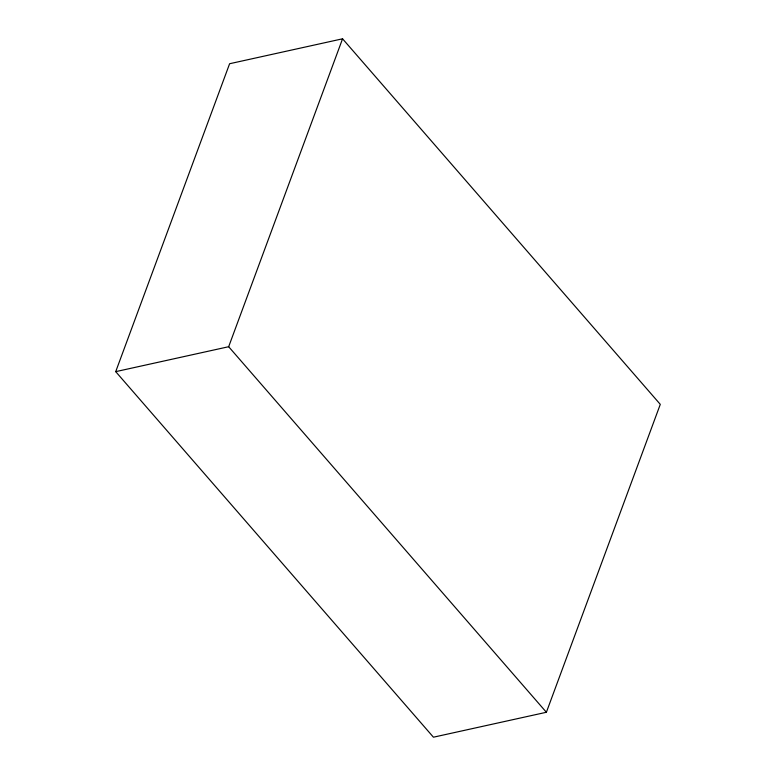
<?xml version="1.0" encoding="UTF-8"?>
<svg xmlns="http://www.w3.org/2000/svg" width="776" height="776" viewBox="0 0 776 776"><rect width="100%" height="100%" fill="white"/><g stroke="black" fill="none" stroke-linecap="round" stroke-linejoin="round"><path stroke-width="1.16" d="M115.711 371.646L229.609 63.729L342.565 38.8L660.289 404.354L546.391 712.271L433.435 737.2L115.711 371.646L228.668 346.717L342.565 38.8M228.668 346.717L546.391 712.271"/></g></svg>
